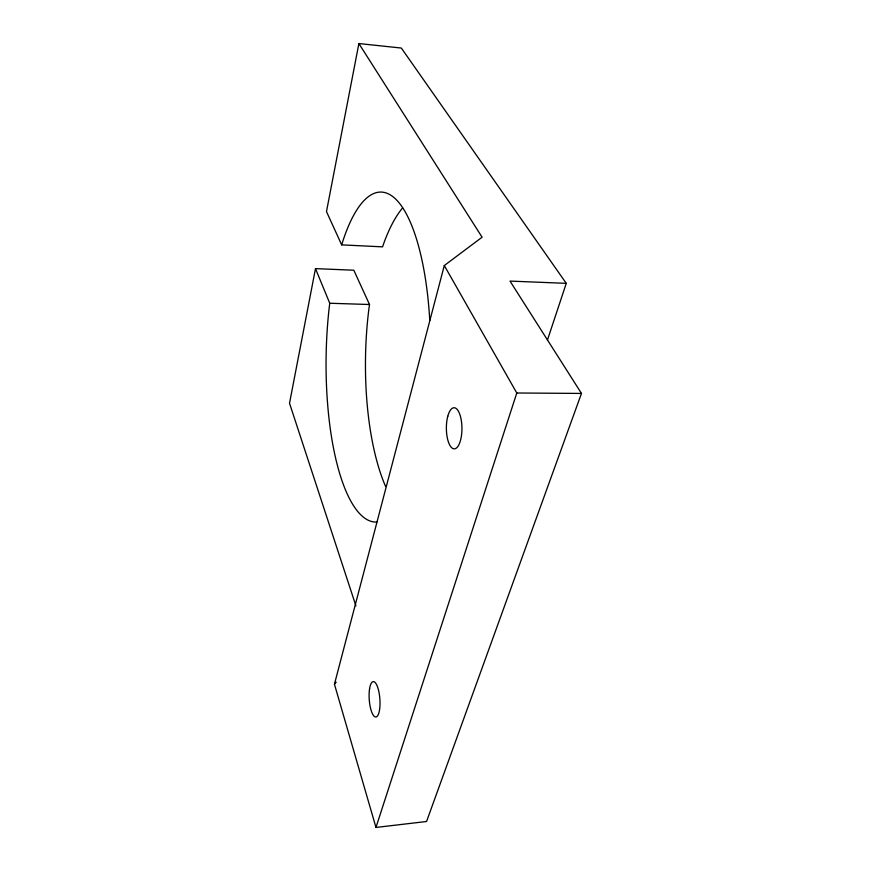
<?xml version="1.0" encoding="UTF-8"?>
<svg xmlns="http://www.w3.org/2000/svg" width="871" height="871" viewBox="0 0 871 871"><rect width="100%" height="100%" fill="white"/><g stroke="black" fill="none" stroke-linecap="round" stroke-linejoin="round"><path stroke-width="1.31" d="M385.646 486.584A162.931 57.148 -89 0 1 368.76 310.022L369.5 304.512L353.822 270.217L315.487 268.627L329.739 303.25L329.075 308.824A165.022 52.227 -89.1 0 0 376.882 522.056M315.487 268.627L289.52 403.24L355.912 605.868M547.434 340.082L566.259 283.347L401.335 48.047L358.885 43.55L326.483 211.588L341.672 244.871L382.565 246.852L384.089 242.497A162.931 57.148 -89 0 1 402.62 207.919M566.259 283.347L510.003 281.083L581.48 393.431L426.561 821.495L375.967 827.45L334.442 684.192L444.297 265.546L482.099 237.217L358.885 43.55M341.672 244.871L343.065 240.461A165.022 52.227 -89.1 0 1 395.086 198.523A165.022 52.227 -89.1 0 1 429.773 320.43M375.967 827.45L516.786 392.995L444.297 265.546M334.442 684.192L336.195 682.156M516.786 392.995L581.48 393.431M329.739 303.25L369.5 304.512M447.781 416.294A20.556 7.785 89.7 0 0 453.475 448.75A20.556 7.785 89.7 0 0 461.216 419.833A20.556 7.785 89.7 0 0 447.781 416.294M369.598 688.602A17.747 5.324 85.8 0 0 375.053 716.866A17.747 5.324 85.8 0 0 379.016 692.401A17.747 5.324 85.8 0 0 369.598 688.602"/></g></svg>
